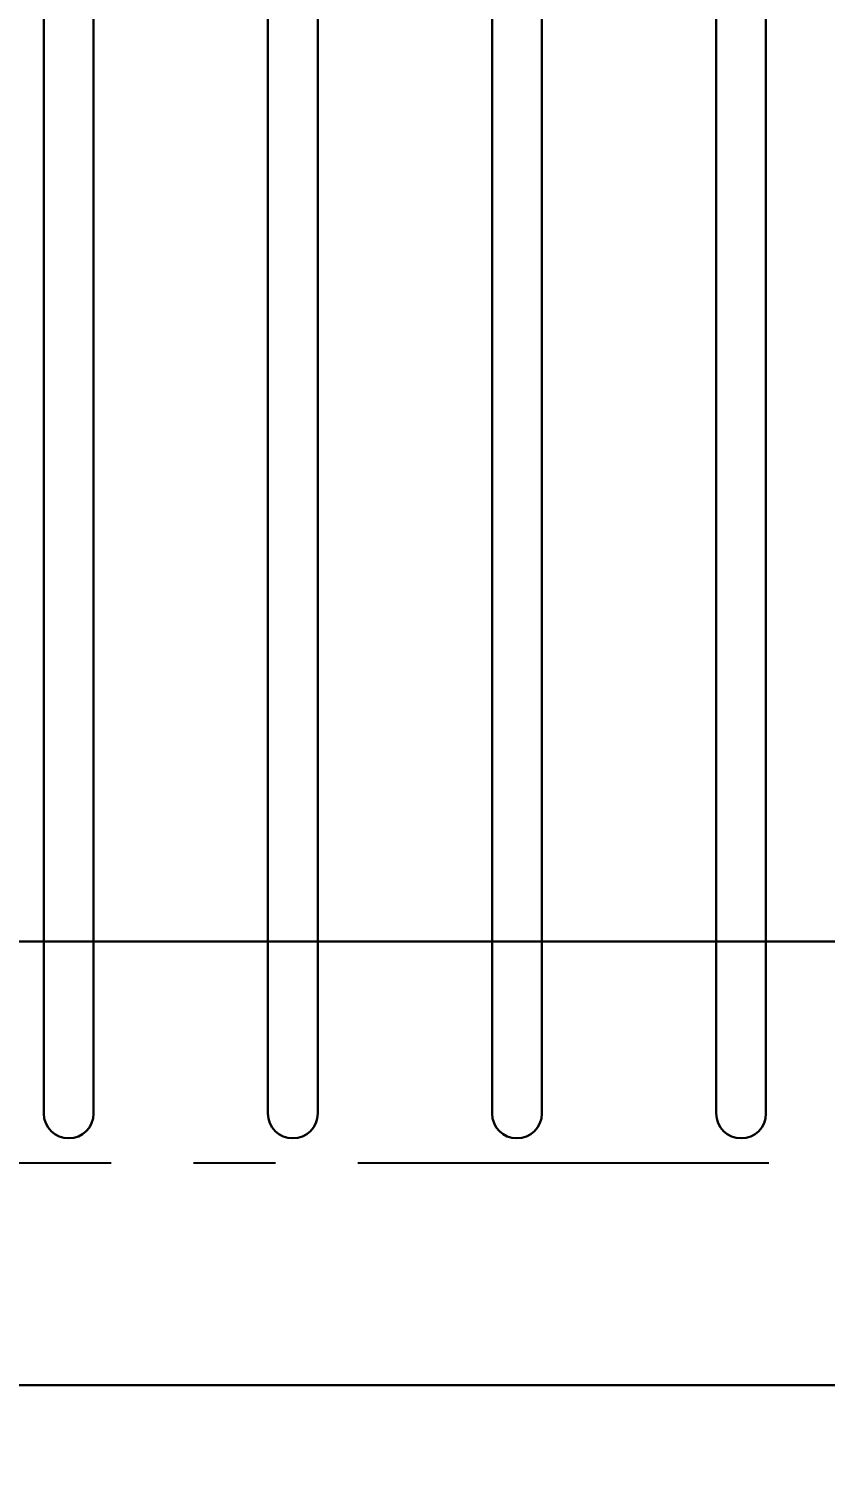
# Model space of a CAD drawing. Header units: millimetres. Extents: x 183355 to 194386, y -190559 to -183233.
# Drawn here: x 187647.4 to 187807.4, y -185773.8 to -185486.3 of the extents above; entities that cross this region are included whole.
import ezdxf

# ---------------------------------------------------------------- set-up
doc = ezdxf.new("R2010")
doc.units = ezdxf.units.MM
doc.header["$LTSCALE"] = 13
doc.linetypes.add('CENTERX2', pattern=[101.6, 63.5, -12.7, 12.7, -12.7])
doc.layers.add('1', color=4, linetype='Continuous')
doc.layers.add('粗实线', color=4, linetype='Continuous')
doc.layers.add('2细实线', color=3, linetype='Continuous', lineweight=20)
doc.styles.get("Standard").update_dxf_attribs({"font": 'gbenor.shx', "bigfont": 'gbcbig.shx'})
doc.dimstyles.new('英寸 1-10', dxfattribs={"dimscale": 14, "dimtxt": 3.5, "dimasz": 2, "dimexe": 1.5, "dimexo": 0.5, "dimgap": 0.5, "dimtad": 1, "dimtoh": 1, "dimdec": 1, "dimdsep": 46, "dimtxsty": 'Standard', "dimcen": 2.5, "dimclrd": 3, "dimclre": 3, "dimclrt": 3, "dimadec": 0, "dimazin": 2, "dimtfac": 1, "dimtdec": 1, "dimtmove": 0, "dimatfit": 2, "dimfxl": 1, "dimarcsym": 0})

# ---------------------------------------------------------------- blocks, each defined once
blk = doc.blocks.new('*D107')
at = {"layer": '2细实线', "color": 3, "linetype": 'ByBlock', "lineweight": -2}
for p, q in [((187527.49, -185743.8), (187527.49, -186297.15)), ((190016.49, -185969.34), (190016.49, -186297.15)), ((189974.49, -186276.15), (187569.49, -186276.15))]:
    blk.add_line(p, q, dxfattribs=at)
at = {"layer": '2细实线', "color": 3, "linetype": 'ByBlock'}
for points in [[(187569.49, -186269.15), (187569.49, -186283.15), (187527.49, -186276.15)], [(189974.49, -186269.15), (189974.49, -186283.15), (190016.49, -186276.15)]]:
    blk.add_solid(points, dxfattribs=at)
at = {"layer": 'Defpoints', "color": 0, "linetype": 'ByBlock'}
for p in [(187527.49, -185736.8), (190016.49, -185962.34), (187527.49, -186276.15)]:
    blk.add_point(p, dxfattribs=at)
at = {"layer": '2细实线', "color": 3, "linetype": 'ByBlock', "insert": (188771.99, -186230.88), "char_height": 73.5, "attachment_point": 5}
blk.add_mtext('2489 [98.0]', dxfattribs=at)

msp = doc.modelspace()

# ---------------------------------------------------------------- linework, layer by layer
at = {"layer": '1', "color": 1, "linetype": 'CENTERX2', "lineweight": -3, "ltscale": 0.1}
msp.add_line((188456.491, -185713.969), (187527.491, -185713.969), dxfattribs=at)
at = {"layer": '粗实线', "lineweight": 30}
for p, q in [((187650.491, -185703.969), (187650.491, -184384.911)), ((187650.491, -185703.969), (187650.491, -184384.911)), ((187650.491, -185703.969), (187650.491, -184384.911)), ((187650.491, -185703.969), (187650.491, -184384.911)), ((187660.491, -184384.911), (187660.491, -185703.969)), ((187660.491, -184384.911), (187660.491, -185703.969)), ((187660.491, -184384.911), (187660.491, -185703.969)), ((187660.491, -184384.911), (187660.491, -185703.969)), ((187695.491, -185703.969), (187695.491, -184384.911)), ((187695.491, -185703.969), (187695.491, -184384.911)), ((187695.491, -185703.969), (187695.491, -184384.911)), ((187705.491, -184384.911), (187705.491, -185703.969)), ((187705.491, -184384.911), (187705.491, -185703.969)), ((187705.491, -184384.911), (187705.491, -185703.969)), ((187740.491, -185703.969), (187740.491, -184384.911)), ((187740.491, -185703.969), (187740.491, -184384.911)), ((187740.491, -185703.969), (187740.491, -184384.911)), ((187740.491, -185703.969), (187740.491, -184384.911)), ((187740.491, -185703.969), (187740.491, -184384.911)), ((187740.491, -185703.969), (187740.491, -184384.911)), ((187740.491, -185703.969), (187740.491, -184384.911)), ((187740.491, -185703.969), (187740.491, -184384.911)), ((187740.491, -185703.969), (187740.491, -184384.911)), ((187740.491, -185703.969), (187740.491, -184384.911)), ((187740.491, -185703.969), (187740.491, -184384.911)), ((187740.491, -185703.969), (187740.491, -184384.911)), ((187740.491, -185703.969), (187740.491, -184384.911)), ((187740.491, -185703.969), (187740.491, -184384.911)), ((187740.491, -185703.969), (187740.491, -184384.911)), ((187740.491, -185703.969), (187740.491, -184384.911)), ((187740.491, -185703.969), (187740.491, -184384.911)), ((187740.491, -185703.969), (187740.491, -184384.911)), ((187740.491, -185703.969), (187740.491, -184384.911)), ((187740.491, -185703.969), (187740.491, -184384.911)), ((187740.491, -185703.969), (187740.491, -184384.911)), ((187740.491, -185703.969), (187740.491, -184384.911)), ((187740.491, -185703.969), (187740.491, -184384.911)), ((187740.491, -185703.969), (187740.491, -184384.911)), ((187740.491, -185703.969), (187740.491, -184384.911)), ((187740.491, -185703.969), (187740.491, -184384.911)), ((187740.491, -185703.969), (187740.491, -184384.911)), ((187740.491, -185703.969), (187740.491, -184384.911)), ((187740.491, -185703.969), (187740.491, -184384.911)), ((187740.491, -185703.969), (187740.491, -184384.911)), ((187740.491, -185703.969), (187740.491, -184384.911)), ((187740.491, -185703.969), (187740.491, -184384.911)), ((187740.491, -185703.969), (187740.491, -184384.911)), ((187740.491, -185703.969), (187740.491, -184384.911)), ((187750.491, -184384.911), (187750.491, -185703.969)), ((187750.491, -184384.911), (187750.491, -185703.969)), ((187750.491, -184384.911), (187750.491, -185703.969)), ((187750.491, -184384.911), (187750.491, -185703.969)), ((187750.491, -184384.911), (187750.491, -185703.969)), ((187750.491, -184384.911), (187750.491, -185703.969)), ((187750.491, -184384.911), (187750.491, -185703.969)), ((187750.491, -184384.911), (187750.491, -185703.969)), ((187750.491, -184384.911), (187750.491, -185703.969)), ((187750.491, -184384.911), (187750.491, -185703.969)), ((187750.491, -184384.911), (187750.491, -185703.969)), ((187750.491, -184384.911), (187750.491, -185703.969)), ((187750.491, -184384.911), (187750.491, -185703.969)), ((187750.491, -184384.911), (187750.491, -185703.969)), ((187750.491, -184384.911), (187750.491, -185703.969)), ((187750.491, -184384.911), (187750.491, -185703.969)), ((187750.491, -184384.911), (187750.491, -185703.969)), ((187750.491, -184384.911), (187750.491, -185703.969)), ((187750.491, -184384.911), (187750.491, -185703.969)), ((187750.491, -184384.911), (187750.491, -185703.969)), ((187750.491, -184384.911), (187750.491, -185703.969)), ((187750.491, -184384.911), (187750.491, -185703.969)), ((187750.491, -184384.911), (187750.491, -185703.969)), ((187750.491, -184384.911), (187750.491, -185703.969)), ((187750.491, -184384.911), (187750.491, -185703.969)), ((187750.491, -184384.911), (187750.491, -185703.969)), ((187750.491, -184384.911), (187750.491, -185703.969)), ((187750.491, -184384.911), (187750.491, -185703.969)), ((187750.491, -184384.911), (187750.491, -185703.969)), ((187750.491, -184384.911), (187750.491, -185703.969)), ((187750.491, -184384.911), (187750.491, -185703.969)), ((187750.491, -184384.911), (187750.491, -185703.969)), ((187750.491, -184384.911), (187750.491, -185703.969)), ((187750.491, -184384.911), (187750.491, -185703.969)), ((187785.491, -185703.969), (187785.491, -184384.911)), ((187785.491, -185703.969), (187785.491, -184384.911)), ((187785.491, -185703.969), (187785.491, -184384.911)), ((187785.491, -185703.969), (187785.491, -184384.911)), ((187785.491, -185703.969), (187785.491, -184384.911)), ((187785.491, -185703.969), (187785.491, -184384.911)), ((187785.491, -185703.969), (187785.491, -184384.911)), ((187785.491, -185703.969), (187785.491, -184384.911)), ((187785.491, -185703.969), (187785.491, -184384.911)), ((187785.491, -185703.969), (187785.491, -184384.911)), ((187785.491, -185703.969), (187785.491, -184384.911)), ((187785.491, -185703.969), (187785.491, -184384.911)), ((187785.491, -185703.969), (187785.491, -184384.911)), ((187785.491, -185703.969), (187785.491, -184384.911)), ((187785.491, -185703.969), (187785.491, -184384.911)), ((187785.491, -185703.969), (187785.491, -184384.911)), ((187785.491, -185703.969), (187785.491, -184384.911)), ((187795.491, -184384.911), (187795.491, -185703.969)), ((187795.491, -184384.911), (187795.491, -185703.969)), ((187795.491, -184384.911), (187795.491, -185703.969)), ((187795.491, -184384.911), (187795.491, -185703.969)), ((187795.491, -184384.911), (187795.491, -185703.969)), ((187795.491, -184384.911), (187795.491, -185703.969)), ((187795.491, -184384.911), (187795.491, -185703.969)), ((187795.491, -184384.911), (187795.491, -185703.969)), ((187795.491, -184384.911), (187795.491, -185703.969)), ((187795.491, -184384.911), (187795.491, -185703.969)), ((187795.491, -184384.911), (187795.491, -185703.969)), ((187795.491, -184384.911), (187795.491, -185703.969)), ((187795.491, -184384.911), (187795.491, -185703.969)), ((187795.491, -184384.911), (187795.491, -185703.969)), ((187795.491, -184384.911), (187795.491, -185703.969)), ((187795.491, -184384.911), (187795.491, -185703.969)), ((187795.491, -184384.911), (187795.491, -185703.969)), ((187655.491, -185708.969), (187655.491, -185708.969)), ((187655.491, -185708.969), (187655.491, -185708.969)), ((187655.491, -185708.969), (187655.491, -185708.969)), ((187655.491, -185708.969), (187655.491, -185708.969)), ((187700.491, -185708.969), (187700.491, -185708.969)), ((187700.491, -185708.969), (187700.491, -185708.969)), ((187700.491, -185708.969), (187700.491, -185708.969)), ((187745.491, -185708.969), (187745.491, -185708.969)), ((187745.491, -185708.969), (187745.491, -185708.969)), ((187745.491, -185708.969), (187745.491, -185708.969)), ((187745.491, -185708.969), (187745.491, -185708.969)), ((187745.491, -185708.969), (187745.491, -185708.969)), ((187745.491, -185708.969), (187745.491, -185708.969)), ((187745.491, -185708.969), (187745.491, -185708.969)), ((187745.491, -185708.969), (187745.491, -185708.969)), ((187745.491, -185708.969), (187745.491, -185708.969)), ((187745.491, -185708.969), (187745.491, -185708.969)), ((187745.491, -185708.969), (187745.491, -185708.969)), ((187745.491, -185708.969), (187745.491, -185708.969)), ((187745.491, -185708.969), (187745.491, -185708.969)), ((187745.491, -185708.969), (187745.491, -185708.969)), ((187745.491, -185708.969), (187745.491, -185708.969)), ((187745.491, -185708.969), (187745.491, -185708.969)), ((187745.491, -185708.969), (187745.491, -185708.969)), ((187745.491, -185708.969), (187745.491, -185708.969)), ((187745.491, -185708.969), (187745.491, -185708.969)), ((187745.491, -185708.969), (187745.491, -185708.969)), ((187745.491, -185708.969), (187745.491, -185708.969)), ((187745.491, -185708.969), (187745.491, -185708.969)), ((187745.491, -185708.969), (187745.491, -185708.969)), ((187745.491, -185708.969), (187745.491, -185708.969)), ((187745.491, -185708.969), (187745.491, -185708.969)), ((187745.491, -185708.969), (187745.491, -185708.969)), ((187745.491, -185708.969), (187745.491, -185708.969)), ((187745.491, -185708.969), (187745.491, -185708.969)), ((187745.491, -185708.969), (187745.491, -185708.969)), ((187745.491, -185708.969), (187745.491, -185708.969)), ((187745.491, -185708.969), (187745.491, -185708.969)), ((187745.491, -185708.969), (187745.491, -185708.969)), ((187745.491, -185708.969), (187745.491, -185708.969)), ((187745.491, -185708.969), (187745.491, -185708.969)), ((187790.491, -185708.969), (187790.491, -185708.969)), ((187790.491, -185708.969), (187790.491, -185708.969)), ((187790.491, -185708.969), (187790.491, -185708.969)), ((187790.491, -185708.969), (187790.491, -185708.969)), ((187790.491, -185708.969), (187790.491, -185708.969)), ((187790.491, -185708.969), (187790.491, -185708.969)), ((187790.491, -185708.969), (187790.491, -185708.969)), ((187790.491, -185708.969), (187790.491, -185708.969)), ((187790.491, -185708.969), (187790.491, -185708.969)), ((187790.491, -185708.969), (187790.491, -185708.969)), ((187790.491, -185708.969), (187790.491, -185708.969)), ((187790.491, -185708.969), (187790.491, -185708.969)), ((187790.491, -185708.969), (187790.491, -185708.969)), ((187790.491, -185708.969), (187790.491, -185708.969)), ((187790.491, -185708.969), (187790.491, -185708.969)), ((187790.491, -185708.969), (187790.491, -185708.969)), ((187790.491, -185708.969), (187790.491, -185708.969))]:
    msp.add_line(p, q, dxfattribs=at)
msp.add_lwpolyline([(187927.337, -185758.469), (188450.491, -185758.469), (188450.491, -185669.469), (187537.491, -185669.469), (187537.491, -185758.469), (187917.337, -185758.469)], dxfattribs=at)
for centre, start, end in [((187655.491, -185703.969), 180, 270), ((187655.491, -185703.969), 180, 270), ((187655.491, -185703.969), 180, 270), ((187655.491, -185703.969), 180, 270), ((187655.491, -185703.969), 270, 0), ((187655.491, -185703.969), 270, 0), ((187655.491, -185703.969), 270, 0), ((187655.491, -185703.969), 270, 0), ((187700.491, -185703.969), 180, 270), ((187700.491, -185703.969), 180, 270), ((187700.491, -185703.969), 180, 270), ((187700.491, -185703.969), 270, 0), ((187700.491, -185703.969), 270, 0), ((187700.491, -185703.969), 270, 0), ((187745.491, -185703.969), 180, 270), ((187745.491, -185703.969), 180, 270), ((187745.491, -185703.969), 180, 270), ((187745.491, -185703.969), 180, 270), ((187745.491, -185703.969), 180, 270), ((187745.491, -185703.969), 180, 270), ((187745.491, -185703.969), 180, 270), ((187745.491, -185703.969), 180, 270), ((187745.491, -185703.969), 180, 270), ((187745.491, -185703.969), 180, 270), ((187745.491, -185703.969), 180, 270), ((187745.491, -185703.969), 180, 270), ((187745.491, -185703.969), 180, 270), ((187745.491, -185703.969), 180, 270), ((187745.491, -185703.969), 180, 270), ((187745.491, -185703.969), 180, 270), ((187745.491, -185703.969), 180, 270), ((187745.491, -185703.969), 180, 270), ((187745.491, -185703.969), 180, 270), ((187745.491, -185703.969), 180, 270), ((187745.491, -185703.969), 180, 270), ((187745.491, -185703.969), 180, 270), ((187745.491, -185703.969), 180, 270), ((187745.491, -185703.969), 180, 270), ((187745.491, -185703.969), 180, 270), ((187745.491, -185703.969), 180, 270), ((187745.491, -185703.969), 180, 270), ((187745.491, -185703.969), 180, 270), ((187745.491, -185703.969), 180, 270), ((187745.491, -185703.969), 180, 270), ((187745.491, -185703.969), 180, 270), ((187745.491, -185703.969), 180, 270), ((187745.491, -185703.969), 180, 270), ((187745.491, -185703.969), 180, 270), ((187745.491, -185703.969), 270, 0), ((187745.491, -185703.969), 270, 0), ((187745.491, -185703.969), 270, 0), ((187745.491, -185703.969), 270, 0), ((187745.491, -185703.969), 270, 0), ((187745.491, -185703.969), 270, 0), ((187745.491, -185703.969), 270, 0), ((187745.491, -185703.969), 270, 0), ((187745.491, -185703.969), 270, 0), ((187745.491, -185703.969), 270, 0), ((187745.491, -185703.969), 270, 0), ((187745.491, -185703.969), 270, 0), ((187745.491, -185703.969), 270, 0), ((187745.491, -185703.969), 270, 0), ((187745.491, -185703.969), 270, 0), ((187745.491, -185703.969), 270, 0), ((187745.491, -185703.969), 270, 0), ((187745.491, -185703.969), 270, 0), ((187745.491, -185703.969), 270, 0), ((187745.491, -185703.969), 270, 0), ((187745.491, -185703.969), 270, 0), ((187745.491, -185703.969), 270, 0), ((187745.491, -185703.969), 270, 0), ((187745.491, -185703.969), 270, 0), ((187745.491, -185703.969), 270, 0), ((187745.491, -185703.969), 270, 0), ((187745.491, -185703.969), 270, 0), ((187745.491, -185703.969), 270, 0), ((187745.491, -185703.969), 270, 0), ((187745.491, -185703.969), 270, 0), ((187745.491, -185703.969), 270, 0), ((187745.491, -185703.969), 270, 0), ((187745.491, -185703.969), 270, 0), ((187745.491, -185703.969), 270, 0), ((187790.491, -185703.969), 180, 270), ((187790.491, -185703.969), 180, 270), ((187790.491, -185703.969), 180, 270), ((187790.491, -185703.969), 180, 270), ((187790.491, -185703.969), 180, 270), ((187790.491, -185703.969), 180, 270), ((187790.491, -185703.969), 180, 270), ((187790.491, -185703.969), 180, 270), ((187790.491, -185703.969), 180, 270), ((187790.491, -185703.969), 180, 270), ((187790.491, -185703.969), 180, 270), ((187790.491, -185703.969), 180, 270), ((187790.491, -185703.969), 180, 270), ((187790.491, -185703.969), 180, 270), ((187790.491, -185703.969), 180, 270), ((187790.491, -185703.969), 180, 270), ((187790.491, -185703.969), 180, 270), ((187790.491, -185703.969), 270, 0), ((187790.491, -185703.969), 270, 0), ((187790.491, -185703.969), 270, 0), ((187790.491, -185703.969), 270, 0), ((187790.491, -185703.969), 270, 0), ((187790.491, -185703.969), 270, 0), ((187790.491, -185703.969), 270, 0), ((187790.491, -185703.969), 270, 0), ((187790.491, -185703.969), 270, 0), ((187790.491, -185703.969), 270, 0), ((187790.491, -185703.969), 270, 0), ((187790.491, -185703.969), 270, 0), ((187790.491, -185703.969), 270, 0), ((187790.491, -185703.969), 270, 0), ((187790.491, -185703.969), 270, 0), ((187790.491, -185703.969), 270, 0), ((187790.491, -185703.969), 270, 0)]:
    msp.add_arc(centre, 5, start, end, dxfattribs=at)

# ---------------------------------------------------------------- dimensions: what is measured, and where the dimension line sits
at = {"layer": '2细实线', "linetype": 'ByBlock'}
dim = msp.add_linear_dim(base=(187527.491, -186276.148), p1=(190016.491, -185962.339), p2=(187527.491, -185736.801), angle=180, dimstyle='英寸 1-10', override={"dimtxt": 5.25, "dimasz": 3}, dxfattribs=at)
dim.commit()
dim.dimension.update_dxf_attribs({"geometry": '*D107', "text_midpoint": (188771.991, -186230.881)})

doc.saveas('drawing.dxf')
